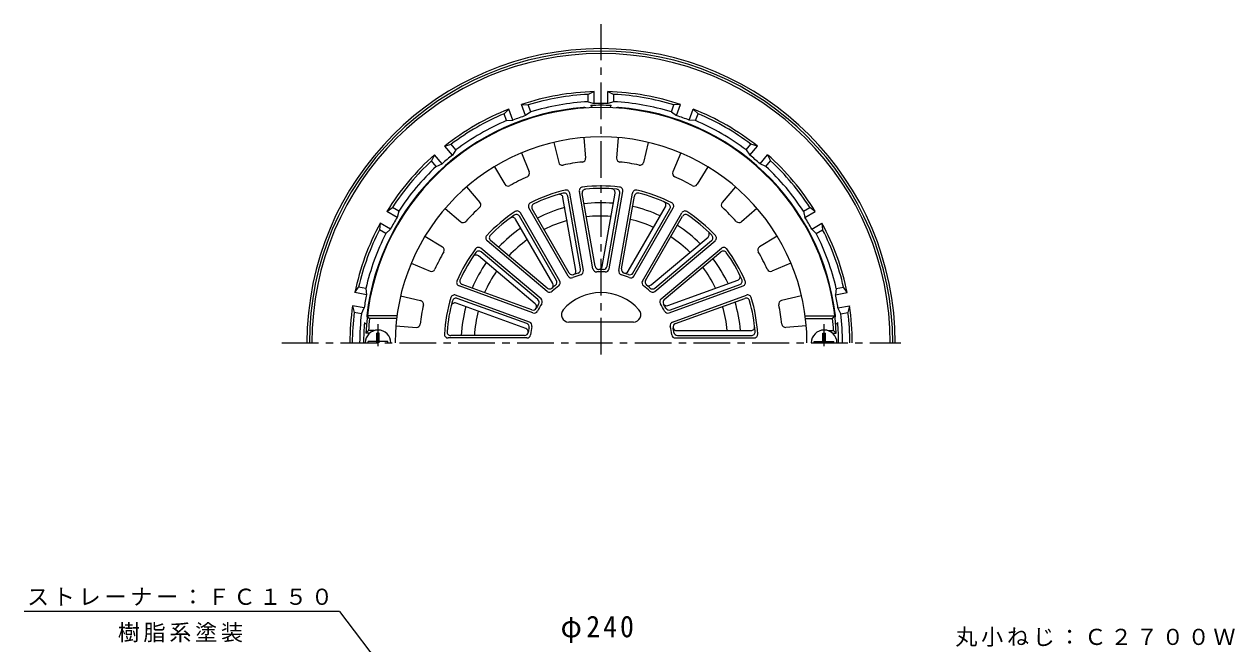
# Model space of a CAD drawing. Units: millimetres, scale not verified. Extents: x -275 to 227, y -346 to 379.
# Drawn here: x -275.3 to 218.6, y 126.5 to 379.2 of the extents above; entities that cross this region are included whole.
import ezdxf

# ---------------------------------------------------------------- set-up
doc = ezdxf.new("R2010")
doc.units = ezdxf.units.MM
doc.header["$LTSCALE"] = 3
doc.linetypes.add('CHAIN1', pattern=[8, 5, -1, 1, -1])
for name, color, linetype, lineweight in [('0-0_通り芯', 3, 'Continuous', 9), ('0-2_仕上', 6, 'Continuous', 9), ('0-3_建具', 6, 'Continuous', 9), ('0-4_その他', 7, 'Continuous', 9), ('0-5_寸法', 7, 'Continuous', 9)]:
    doc.layers.add(name, color=color, linetype=linetype, lineweight=lineweight)
doc.styles.add('ＭＳ ゴシック', font='')
doc.styles.get('ＭＳ ゴシック').set_extended_font_data('MS Gothic')

msp = doc.modelspace()

# ---------------------------------------------------------------- linework, layer by layer
at = {"layer": '0-0_通り芯', "linetype": 'CHAIN1'}
for p, q in [((-39.989, 244.467), (-39.989, 379.171)), ((-130.989, 249.206), (-130.989, 255.191)), ((51.011, 249.206), (51.011, 255.776)), ((-170.278, 249.206), (82.367, 249.206))]:
    msp.add_line(p, q, dxfattribs=at)
at = {"layer": '0-0_通り芯'}
for p, q in [((-42.739, 351.669), (-45.239, 350.57)), ((-37.239, 351.669), (-34.739, 350.57)), ((-68.697, 343.43), (-69.724, 346.253)), ((-45.239, 347.566), (-45.239, 350.57)), ((-34.739, 347.566), (-34.739, 350.57)), ((-11.282, 343.43), (-10.254, 346.253)), ((-77.618, 344.549), (-79.591, 342.662)), ((-78.564, 339.839), (-79.591, 342.662)), ((-2.361, 344.549), (-0.387, 342.662)), ((-1.415, 339.839), (-0.387, 342.662)), ((-99.192, 327.929), (-101.123, 330.23)), ((19.214, 327.929), (21.145, 330.23)), ((-107.958, 325.93), (-109.167, 323.481)), ((-107.236, 321.18), (-109.167, 323.481)), ((27.257, 321.18), (29.188, 323.481)), ((27.979, 325.93), (29.188, 323.481)), ((-122.547, 302.933), (-125.148, 304.435)), ((42.568, 302.933), (45.17, 304.435)), ((-130.1, 298.056), (-130.398, 295.342)), ((50.121, 298.056), (50.42, 295.342)), ((-127.797, 293.84), (-130.398, 295.342)), ((47.818, 293.84), (50.42, 295.342)), ((-135.943, 271.456), (-138.902, 271.978)), ((55.965, 271.456), (58.923, 271.978)), ((-141.373, 264.29), (-140.725, 261.638)), ((61.395, 264.29), (60.747, 261.638)), ((-137.767, 261.116), (-140.725, 261.638)), ((57.788, 261.116), (60.747, 261.638))]:
    msp.add_line(p, q, dxfattribs=at)
for points in [[(-45.239, 347.566), (-42.739, 346.857), (-42.739, 351.669)], [(-34.739, 347.566), (-37.239, 346.857), (-37.239, 351.669)], [(-68.697, 343.43), (-70.804, 341.909), (-72.45, 346.431), (-69.724, 346.253)], [(-11.282, 343.43), (-9.175, 341.909), (-7.529, 346.431), (-10.254, 346.253)], [(-78.564, 339.839), (-75.972, 340.028), (-77.618, 344.549)], [(-1.415, 339.839), (-4.006, 340.028), (-2.361, 344.549)], [(-99.192, 327.929), (-100.651, 325.779), (-103.745, 329.465), (-101.123, 330.23)], [(19.214, 327.929), (20.673, 325.779), (23.766, 329.465), (21.145, 330.23)], [(-107.236, 321.18), (-104.865, 322.244), (-107.958, 325.93)], [(27.257, 321.18), (24.886, 322.244), (27.979, 325.93)], [(-122.547, 302.933), (-123.182, 300.413), (-127.35, 302.819), (-125.148, 304.435)], [(42.568, 302.933), (43.204, 300.413), (47.371, 302.819), (45.17, 304.435)], [(-127.797, 293.84), (-125.932, 295.65), (-130.1, 298.056)], [(47.818, 293.84), (45.954, 295.65), (50.121, 298.056)], [(-135.943, 271.456), (-135.679, 268.871), (-140.418, 269.707), (-138.902, 271.978)], [(55.965, 271.456), (55.701, 268.871), (60.44, 269.707), (58.923, 271.978)], [(-137.767, 261.116), (-136.634, 263.455), (-141.373, 264.29)], [(57.788, 261.116), (56.656, 263.455), (61.395, 264.29)]]:
    msp.add_lwpolyline(points, dxfattribs=at)
for centre, radius, start, end in [((-39.989, 249.206), 120, 0, 180), ((-39.989, 249.206), 119, 0, 180), ((-39.989, 249.206), 118, 0, 180), ((-39.989, 249.206), 102.5, 91.5374, 108.46262), ((-39.989, 249.206), 102.5, 71.53738, 88.4626), ((-39.989, 249.206), 101.5, 92.96492, 107.03511), ((-39.989, 249.206), 98.5, 93.05528, 106.94473), ((-39.989, 249.206), 96.904, 87.53069, 92.46931), ((-46.989, 343.188), 4, 29.23636, 45.07001), ((-39.989, 249.206), 97.69, 88.38689, 91.61311), ((-32.989, 343.188), 4, 134.92999, 150.76364), ((-39.989, 249.206), 101.5, 72.96489, 87.03508), ((-39.989, 249.206), 98.5, 73.05527, 86.94472), ((-39.989, 249.206), 96.243, 94.25964, 173.29713), ((-39.989, 249.206), 102.5, 111.5374, 128.46262), ((-39.989, 249.206), 101.5, 112.96492, 127.03511), ((-39.989, 249.206), 97.69, 108.38689, 111.61311), ((-46.989, 343.188), 2, 65.46089, 94.25934), ((-32.989, 343.188), 2, 85.74066, 114.53911), ((-39.989, 249.206), 96.243, 6.70287, 85.74036), ((-39.989, 249.206), 97.69, 68.38689, 71.61311), ((-39.989, 249.206), 102.5, 51.53738, 68.4626), ((-39.989, 249.206), 101.5, 52.96489, 67.03508), ((-39.989, 249.206), 98.5, 113.05527, 126.94472), ((-39.989, 249.206), 98.5, 53.05527, 66.94472), ((-39.989, 249.206), 102.5, 131.5374, 148.46262), ((-39.989, 249.206), 101.5, 132.96492, 147.03511), ((-39.989, 249.206), 98.5, 133.05528, 146.94473), ((-39.989, 249.206), 97.69, 128.38689, 131.61311), ((-39.989, 249.206), 97.69, 48.38689, 51.61311), ((-39.989, 249.206), 98.5, 33.05527, 46.94472), ((-39.989, 249.206), 102.5, 31.53738, 48.4626), ((-39.989, 249.206), 101.5, 32.96489, 47.03508), ((-39.989, 249.206), 57.15, 85.01907, 96.99095), ((-39.989, 249.206), 57.15, 105.0191, 116.99094), ((-39.989, 249.206), 57.15, 65.01915, 76.99097), ((-39.989, 249.206), 102.5, 151.5374, 168.46262), ((-39.989, 249.206), 97.69, 148.38689, 151.61311), ((-39.989, 249.206), 51.75, 105.54437, 116.67661), ((-39.989, 249.206), 51.75, 85.54439, 96.67665), ((-39.989, 249.206), 51.75, 65.54448, 76.67661), ((-39.989, 249.206), 57.15, 45.0191, 56.99088), ((-39.989, 249.206), 97.69, 28.38689, 31.61311), ((-39.989, 249.206), 102.5, 11.53738, 28.4626), ((-39.989, 249.206), 101.5, 152.96492, 167.03511), ((-39.989, 249.206), 98.5, 153.05528, 166.94473), ((-39.989, 249.206), 57.15, 125.01909, 136.99092), ((-39.989, 249.206), 51.75, 45.54437, 56.67654), ((-39.989, 249.206), 98.5, 13.05527, 26.94472), ((-39.989, 249.206), 101.5, 12.96489, 27.03508), ((-39.989, 249.206), 51.75, 125.54437, 136.67659), ((-39.989, 249.206), 57.15, 145.01912, 156.99092), ((-39.989, 249.206), 57.15, 25.01913, 36.99091), ((-39.989, 249.206), 51.75, 145.54445, 156.67657), ((-39.989, 249.206), 51.75, 25.54445, 36.67657), ((-39.989, 249.206), 97.69, 168.38689, 171.61311), ((-39.989, 249.206), 97.69, 8.38689, 11.61311), ((-39.989, 249.206), 102.5, 171.5374, 180), ((-39.989, 249.206), 57.15, 165.01907, 176.99095), ((-39.989, 249.206), 51.75, 165.54437, 176.67664), ((-39.989, 249.206), 51.75, 5.54445, 16.67665), ((-39.989, 249.206), 57.15, 5.01913, 16.99095), ((-39.989, 249.206), 102.5, 0, 8.4626), ((-39.989, 249.206), 101.5, 172.96492, 180), ((-39.989, 249.206), 98.5, 173.05528, 180), ((-39.989, 249.206), 96.904, 175.08748, 180), ((-133.588, 260.206), 4, 222.487, 238.32043), ((-133.588, 260.206), 2, 173.29716, 202.09622), ((53.609, 260.206), 2, 337.90378, 6.70284), ((53.609, 260.206), 4, 301.67957, 317.513), ((-39.989, 249.206), 96.904, 0, 4.91252), ((-39.989, 249.206), 98.5, 0, 6.94472), ((-39.989, 249.206), 101.5, 0, 7.03508)]:
    msp.add_arc(centre, radius, start, end, dxfattribs=at)
at = {"layer": '0-2_仕上'}
for p, q in [((-59.199, 330.98), (-57.285, 322.831)), ((-46.989, 332.914), (-46.292, 324.572)), ((-32.989, 332.914), (-33.687, 324.572)), ((-20.78, 330.98), (-22.694, 322.831)), ((-72.514, 326.654), (-69.273, 318.936)), ((-7.465, 326.654), (-10.706, 318.936)), ((-83.528, 321.042), (-79.189, 313.883)), ((3.55, 321.042), (-0.789, 313.883)), ((-94.855, 312.813), (-89.387, 306.474)), ((14.876, 312.813), (9.408, 306.474)), ((-50.265, 278.692), (-55.533, 308.564)), ((-48.358, 279.389), (-53.594, 309.089)), ((-47.22, 278.697), (-52.795, 310.313)), ((-43.281, 279.392), (-48.856, 311.007)), ((-42.449, 280.43), (-47.686, 310.13)), ((-39.561, 280.428), (-34.294, 310.301)), ((-37.53, 280.43), (-32.293, 310.13)), ((-36.698, 279.392), (-31.123, 311.007)), ((-32.758, 278.697), (-27.184, 310.313)), ((-31.621, 279.389), (-26.384, 309.089)), ((-103.596, 304.071), (-97.257, 298.604)), ((-56.87, 274.445), (-72.922, 302.248)), ((-53.406, 276.445), (-69.458, 304.248)), ((-52.98, 277.706), (-68.059, 303.824)), ((-28.908, 278.399), (-13.742, 304.668)), ((-26.999, 277.706), (-11.92, 303.824)), ((-26.572, 276.445), (-10.52, 304.248)), ((-23.108, 274.445), (-7.056, 302.248)), ((23.617, 304.071), (17.278, 298.604)), ((-59.73, 273.399), (-74.897, 299.668)), ((-58.176, 274.706), (-73.255, 300.824)), ((-21.803, 274.706), (-6.724, 300.824)), ((-111.825, 292.745), (-104.666, 288.406)), ((-19.592, 272.848), (3.645, 292.346)), ((31.846, 292.745), (24.687, 288.406)), ((-64.485, 267.15), (-89.078, 287.785)), ((-61.914, 270.214), (-86.506, 290.849)), ((-61.944, 271.545), (-85.046, 290.93)), ((-18.065, 270.214), (6.528, 290.849)), ((-18.035, 271.545), (5.068, 290.93)), ((-15.494, 267.15), (9.099, 287.785)), ((-117.437, 281.731), (-109.719, 278.489)), ((-66.814, 265.188), (-90.051, 284.686)), ((-65.801, 266.948), (-88.903, 286.333)), ((-14.178, 266.948), (8.925, 286.333)), ((37.459, 281.731), (29.74, 278.489)), ((-67.776, 261.448), (-97.944, 272.428)), ((-68.26, 262.688), (-96.599, 273.003)), ((-12.736, 264.446), (15.768, 274.821)), ((-12.202, 261.448), (17.965, 272.428)), ((-11.719, 262.688), (16.621, 273.003)), ((-121.763, 268.416), (-113.614, 266.502)), ((-69.145, 257.69), (-99.312, 268.67)), ((-70.312, 257.05), (-98.652, 267.365)), ((-10.834, 257.689), (19.333, 268.67)), ((-9.666, 257.05), (18.673, 267.365)), ((41.785, 268.416), (33.635, 266.502)), ((-70.663, 255.05), (-99.167, 265.424)), ((-134.461, 259.206), (-135.357, 260.206)), ((-123.266, 260.206), (-135.357, 260.206)), ((-123.392, 259.206), (-134.461, 259.206)), ((-26.798, 257.706), (-53.18, 257.706)), ((43.287, 260.206), (55.378, 260.206)), ((43.413, 259.206), (54.483, 259.206)), ((54.483, 259.206), (55.378, 260.206)), ((-135.906, 253.206), (-134.858, 254.206)), ((-134.39, 253.206), (-135.906, 253.206)), ((-132.59, 254.206), (-134.858, 254.206)), ((-123.697, 256.206), (-115.355, 255.509)), ((-71.166, 252.206), (-101.324, 252.206)), ((-9.167, 254.206), (21.166, 254.206)), ((-8.812, 252.206), (21.346, 252.206)), ((43.719, 256.206), (35.377, 255.509)), ((52.612, 254.206), (54.879, 254.206)), ((54.411, 253.206), (55.927, 253.206)), ((55.927, 253.206), (54.879, 254.206)), ((-134.989, 249.206), (-134.989, 249.806)), ((-126.989, 249.806), (-134.989, 249.806)), ((-126.989, 249.206), (-126.989, 249.806)), ((-70.288, 251.206), (-102.391, 251.206)), ((-9.691, 251.206), (22.413, 251.206)), ((47.011, 249.806), (55.011, 249.806)), ((47.011, 249.206), (47.011, 249.806)), ((55.011, 249.206), (55.011, 249.806))]:
    msp.add_line(p, q, dxfattribs=at)
at = {"layer": '0-2_仕上', "linetype": 'CHAIN1'}
for p, q in [((-130.989, 247.931), (-130.989, 256.813)), ((51.011, 247.931), (51.011, 256.813))]:
    msp.add_line(p, q, dxfattribs=at)
at = {"layer": '0-2_仕上'}
for centre, radius, start, end in [((-39.989, 249.206), 96, 2.38802, 177.61198), ((-39.989, 249.206), 84, 0, 180), ((-55.824, 323.174), 1.5, 193.21964, 282.08331), ((-39.989, 249.206), 74.144, 95.91643, 102.08356), ((-47.786, 324.447), 1.5, 275.91682, 4.78043), ((-32.192, 324.447), 1.5, 175.21964, 264.08331), ((-39.989, 249.206), 74.144, 77.91643, 84.08356), ((-24.154, 323.174), 1.5, 257.91682, 346.78043), ((-39.989, 249.206), 74.144, 113.91643, 120.08356), ((-70.656, 318.355), 1.5, 293.91682, 22.78043), ((-9.323, 318.355), 1.5, 157.21964, 246.08331), ((-39.989, 249.206), 74.144, 59.91643, 66.08356), ((-77.907, 314.66), 1.5, 211.21964, 300.08331), ((-39.989, 249.206), 64, 103.21024, 116.78976), ((-54.272, 310.052), 1.5, 10.00066, 103.21017), ((-47.378, 311.268), 1.5, 96.78998, 190), ((-46.208, 310.391), 1.5, 95.80408, 190), ((-39.989, 249.206), 64, 83.21024, 96.78976), ((-39.989, 249.206), 63, 84.19609, 95.80386), ((-35.771, 310.561), 1.5, 350.00066, 86.06726), ((-33.77, 310.391), 1.5, 350.00018, 84.1954), ((-32.6, 311.268), 1.5, 350.00066, 83.21017), ((-25.706, 310.052), 1.5, 76.78998, 170), ((-39.989, 249.206), 64, 63.21024, 76.78976), ((-2.072, 314.66), 1.5, 239.91682, 328.78043), ((-90.523, 305.494), 1.5, 311.91682, 40.78043), ((-68.159, 304.998), 1.5, 116.78998, 210), ((-39.989, 249.206), 63, 104.19609, 115.80386), ((-57.01, 308.304), 1.5, 10.00066, 106.06726), ((-55.072, 308.828), 1.5, 10.00018, 104.1954), ((-24.907, 308.828), 1.5, 75.80408, 170), ((-39.989, 249.206), 63, 64.19609, 75.80386), ((-15.041, 305.418), 1.5, 330.00066, 66.06726), ((-11.819, 304.998), 1.5, 330.00066, 63.21017), ((10.544, 305.494), 1.5, 139.21964, 228.08331), ((-39.989, 249.206), 74.144, 131.91643, 138.08356), ((-39.989, 249.206), 64, 123.21024, 136.78976), ((-39.989, 249.206), 63, 124.19609, 135.80386), ((-74.554, 300.074), 1.5, 30.00018, 124.1954), ((-74.221, 301.498), 1.5, 30.00066, 123.21017), ((-66.76, 304.574), 1.5, 115.80408, 210), ((-13.219, 304.574), 1.5, 330.00018, 64.1954), ((-5.757, 301.498), 1.5, 56.78998, 150), ((-5.425, 300.074), 1.5, 55.80408, 150), ((-39.989, 249.206), 64, 43.21024, 56.78976), ((-39.989, 249.206), 63, 44.19609, 55.80386), ((-39.989, 249.206), 74.144, 41.91643, 48.08356), ((-96.277, 299.74), 1.5, 229.21964, 318.08331), ((-76.196, 298.918), 1.5, 30.00066, 126.06726), ((16.299, 299.74), 1.5, 221.91682, 310.78043), ((-85.542, 291.999), 1.5, 136.78998, 230), ((-84.082, 292.079), 1.5, 135.80408, 230), ((2.68, 293.495), 1.5, 310.00066, 46.06726), ((4.104, 292.079), 1.5, 310.00018, 44.1954), ((5.564, 291.999), 1.5, 310.00066, 43.21017), ((-105.443, 287.124), 1.5, 329.91682, 58.78043), ((-39.989, 249.206), 64, 143.21024, 156.78976), ((-90.042, 286.636), 1.5, 50.00066, 143.21017), ((-89.867, 285.184), 1.5, 50.00018, 144.1954), ((9.889, 285.184), 1.5, 35.80408, 130), ((10.063, 286.636), 1.5, 36.78998, 130), ((-39.989, 249.206), 64, 23.21024, 36.78976), ((25.465, 287.124), 1.5, 121.21964, 210.08331), ((-39.989, 249.206), 74.144, 149.91643, 156.08356), ((-39.989, 249.206), 63, 144.19609, 155.80386), ((-91.015, 283.537), 1.5, 50.00066, 146.06726), ((-39.989, 249.206), 63, 24.19609, 35.80386), ((-39.989, 249.206), 74.144, 23.91643, 30.08356), ((-109.138, 279.872), 1.5, 247.21964, 336.08331), ((-51.681, 278.456), 1.5, 210, 291.78729), ((-39.989, 249.206), 29, 106.5894, 113.41057), ((-51.743, 278.431), 1.5, 291.909, 10.00018), ((-39.989, 249.206), 30, 108.21315, 111.78674), ((-49.835, 279.128), 1.5, 288.21379, 10.00066), ((-48.697, 278.437), 1.5, 286.58957, 10.00066), ((-41.804, 279.652), 1.5, 190, 273.4101), ((-40.971, 280.691), 1.5, 190, 271.78729), ((-39.989, 249.206), 29, 86.5894, 93.41057), ((-41.038, 280.689), 1.5, 271.909, 350.00018), ((-39.989, 249.206), 30, 88.21315, 91.78674), ((-39.007, 280.691), 1.5, 268.21379, 350.00066), ((-38.175, 279.652), 1.5, 266.58957, 350.00066), ((-31.281, 278.437), 1.5, 170, 253.4101), ((-39.989, 249.206), 29, 66.5894, 73.41057), ((-30.144, 279.128), 1.5, 170, 251.78729), ((-30.207, 279.149), 1.5, 251.909, 330.00018), ((-39.989, 249.206), 30, 68.21315, 71.78674), ((-28.298, 278.456), 1.5, 248.21379, 330.00066), ((15.255, 276.231), 1.5, 290.00066, 26.06726), ((29.16, 279.872), 1.5, 203.91682, 292.78043), ((-97.431, 273.838), 1.5, 156.78998, 250), ((-96.086, 274.413), 1.5, 155.80408, 250), ((-61.029, 272.649), 1.5, 311.909, 30.00018), ((-39.989, 249.206), 30, 128.21315, 131.78674), ((-39.989, 249.206), 29, 126.5894, 133.41057), ((-59.475, 273.956), 1.5, 308.21379, 30.00066), ((-58.17, 273.695), 1.5, 306.58957, 30.00066), ((-52.107, 277.195), 1.5, 210, 293.4101), ((-27.871, 277.195), 1.5, 246.58957, 330.00066), ((-21.809, 273.695), 1.5, 150, 233.4101), ((-39.989, 249.206), 29, 46.5894, 53.41057), ((-20.504, 273.956), 1.5, 150, 231.78729), ((-20.556, 273.997), 1.5, 231.909, 310.00018), ((-39.989, 249.206), 30, 48.21315, 51.78674), ((16.108, 274.413), 1.5, 290.00018, 24.1954), ((17.452, 273.838), 1.5, 290.00066, 23.21017), ((-39.989, 249.206), 64, 163.21024, 176.78976), ((-99.825, 267.26), 1.5, 70.00066, 163.21017), ((-99.165, 265.955), 1.5, 70.00018, 164.1954), ((-66.765, 265.799), 1.5, 328.21379, 50.00066), ((-65.449, 266.001), 1.5, 326.58957, 50.00066), ((-60.98, 272.694), 1.5, 230, 311.78729), ((-60.949, 271.363), 1.5, 230, 313.4101), ((-39.989, 249.206), 20.5, 41.08235, 138.91765), ((-19.029, 271.363), 1.5, 226.58957, 310.00066), ((-18.999, 272.694), 1.5, 228.21379, 310.00066), ((-14.529, 266.001), 1.5, 130, 213.4101), ((-13.214, 265.799), 1.5, 130, 211.78729), ((19.186, 265.955), 1.5, 15.80408, 110), ((19.846, 267.26), 1.5, 16.78998, 110), ((-39.989, 249.206), 64, 3.21024, 16.78976), ((-39.989, 249.206), 74.144, 167.91643, 174.08356), ((-113.957, 265.041), 1.5, 347.91682, 76.78043), ((-39.989, 249.206), 63, 164.19609, 175.80386), ((-99.68, 264.015), 1.5, 70.00066, 166.06726), ((-67.747, 264.098), 1.5, 250, 331.78729), ((-67.263, 262.858), 1.5, 250, 333.4101), ((-67.778, 264.039), 1.5, 331.909, 50.00018), ((-39.989, 249.206), 30, 148.21315, 151.78674), ((-39.989, 249.206), 29, 146.5894, 153.41057), ((-53.18, 260.706), 3, 138.91777, 270), ((-26.798, 260.706), 3, 270, 41.08223), ((-39.989, 249.206), 29, 26.5894, 33.41057), ((-13.249, 265.856), 1.5, 211.909, 290.00018), ((-39.989, 249.206), 30, 28.21315, 31.78674), ((-12.715, 262.858), 1.5, 206.58957, 290.00066), ((-12.232, 264.098), 1.5, 208.21379, 290.00066), ((-39.989, 249.206), 63, 4.19609, 15.80386), ((33.978, 265.041), 1.5, 103.21964, 192.08331), ((-39.989, 249.206), 74.144, 5.91643, 12.08356), ((-39.989, 249.206), 95, 173.95767, 176.98303), ((-115.23, 257.003), 1.5, 265.21964, 354.08331), ((-70.825, 255.641), 1.5, 348.21379, 70.00066), ((-69.658, 256.28), 1.5, 346.58957, 70.00066), ((-10.321, 256.28), 1.5, 110, 193.4101), ((-9.153, 255.641), 1.5, 110, 191.78729), ((35.252, 257.003), 1.5, 185.91682, 274.78043), ((-39.989, 249.206), 95, 3.01697, 6.04233), ((-130.989, 249.206), 5.25, 0, 180), ((-102.391, 252.706), 1.5, 176.78998, 270), ((-101.324, 253.706), 1.5, 175.80408, 270), ((-71.166, 253.706), 1.5, 270, 351.78729), ((-71.176, 253.64), 1.5, 351.909, 70.00018), ((-70.288, 252.706), 1.5, 270, 353.4101), ((-39.989, 249.206), 30, 168.21315, 171.78674), ((-39.989, 249.206), 29, 166.5894, 173.41057), ((-39.989, 249.206), 29, 6.5894, 13.41057), ((-9.691, 252.706), 1.5, 186.58957, 270.00066), ((-9.167, 255.706), 1.5, 191.909, 270.00018), ((-39.989, 249.206), 30, 8.21315, 11.78674), ((-8.812, 253.706), 1.5, 188.21379, 270.00066), ((21.166, 255.706), 1.5, 270.00066, 6.06726), ((21.346, 253.706), 1.5, 270.00018, 4.1954), ((22.413, 252.706), 1.5, 270.00066, 3.21017), ((51.011, 249.206), 5.25, 0, 180)]:
    msp.add_arc(centre, radius, start, end, dxfattribs=at)
at = {"layer": '0-3_建具'}
for p, q in [((-130.489, 253.206), (-131.489, 253.206)), ((-131.489, 249.206), (-131.489, 253.206)), ((-130.489, 249.206), (-130.489, 253.206)), ((50.511, 253.206), (51.511, 253.206)), ((50.511, 249.206), (50.511, 253.206)), ((51.511, 249.206), (51.511, 253.206))]:
    msp.add_line(p, q, dxfattribs=at)
for centre in [(-130.989, 249.206), (51.011, 249.206)]:
    msp.add_arc(centre, 5.25, 0, 180, dxfattribs=at)
at = {"layer": '0-5_寸法'}
for q in [(-275.342, 139.698), (-68.989, 37.243)]:
    msp.add_line((-146.659, 139.698), q, dxfattribs=at)

# ---------------------------------------------------------------- texts
at = {"layer": '0-4_その他', "color": 2, "insert": (-56.489, 126.756), "char_height": 8.798, "attachment_point": 7, "style": 'ＭＳ ゴシック'}
msp.add_mtext('\\T1.21;\\W0.95;φ240', dxfattribs=at)
at = {"layer": '0-5_寸法', "char_height": 6.598, "attachment_point": 7, "style": 'ＭＳ ゴシック'}
for s, insert in [('\\T1.17;ストレーナー：ＦＣ１５０', (-274.195, 142.033)), ('\\T1.17;樹脂系塗装', (-237.191, 127.072)), ('\\T1.17;丸小ねじ：Ｃ２７００Ｗ', (104.547, 125.272))]:
    msp.add_mtext(s, dxfattribs=dict(at, insert=insert))

doc.saveas('drawing.dxf')
